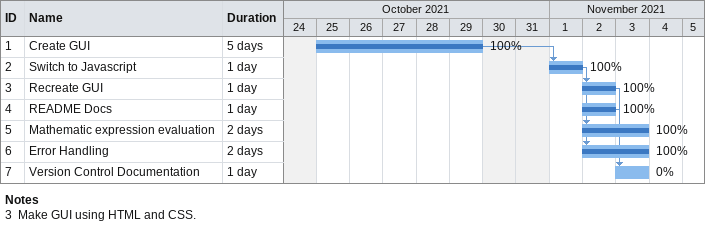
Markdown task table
| ID | Task | Duration | Start | Finish | Predecessors | % complete |
|---|---|---|---|---|---|---|
| 1 | Create GUI | 5d | 2021-10-25 | 2021-10-29 |  | 100 |
| 2 | Switch to Javascript | 1d | 2021-11-01 | 2021-11-01 | 1 | 100 |
| 3 | Recreate GUI | 1d | 2021-11-02 | 2021-11-02 | 2 | 100 |
| 4 | README Docs | 1d | 2021-11-02 | 2021-11-02 |  | 100 |
| 5 | Mathematic expression evaluation | 2d | 2021-11-02 | 2021-11-03 | 2 | 100 |
| 6 | Error Handling | 2d | 2021-11-02 | 2021-11-03 | 2 | 100 |
| 7 | Version Control Documentation | 1d | 2021-11-03 | 2021-11-03 | 3, 4 | 0 |

Notes
- 3: Make GUI using HTML and CSS.
